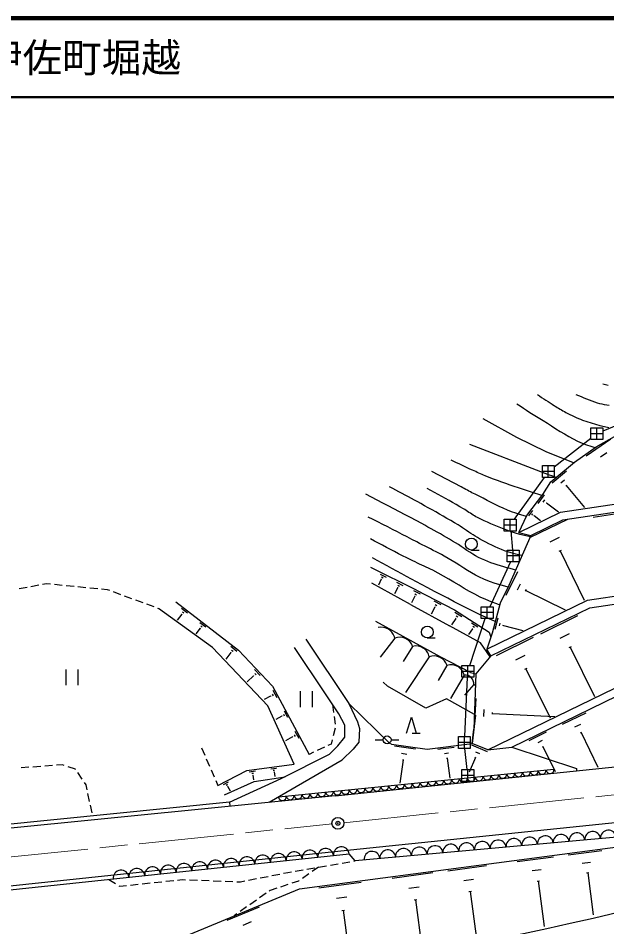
# Model space of a CAD drawing. Units: millimetres, scale not verified. Extents: x 40000 to 680000, y 20000 to 380000.
# Drawn here: x 424468 to 498859, y 265178 to 380000 of the extents above; entities that cross this region are included whole.
import ezdxf
from ezdxf.enums import TextEntityAlignment as Align

# ---------------------------------------------------------------- set-up
doc = ezdxf.new("R2010")
doc.units = ezdxf.units.MM
doc.header["$LTSCALE"] = 1000
doc.header["$PDMODE"] = 32
doc.header["$PDSIZE"] = 500
doc.linetypes.add('CHAIN', pattern=[18.5, 12, -1.5, 3.5, -1.5])
for name, color, linetype, lineweight in [('M-BGD', 7, 'Continuous', 25), ('M-BMK', 2, 'CHAIN', 13), ('M-BMK-SRVR', 3, 'Continuous', 25), ('M-TTL', 2, 'Continuous', 140), ('M-TTL-LINE', 7, 'Continuous', 50)]:
    doc.layers.add(name, color=color, linetype=linetype, lineweight=lineweight)
doc.layers.add('M-TTL-TXT', color=7, linetype='Continuous')
doc.styles.add('ＭＳ ゴシック', font='')
doc.styles.get('ＭＳ ゴシック').set_extended_font_data('MS Gothic')

msp = doc.modelspace()

# ---------------------------------------------------------------- linework, layer by layer
at = {"layer": 'M-BGD'}
for p, q in [((505434, 330791), (498344, 327810)), ((496844, 326744), (496844, 328244)), ((496844, 328244), (498344, 328244)), ((498344, 327494), (496844, 327494)), ((497531, 325820), (501098, 327871)), ((497594, 326744), (497594, 328244)), ((498344, 328244), (498344, 326744)), ((492212, 323292), (496844, 326909)), ((496267, 324691), (499356, 326852)), ((498344, 326744), (496844, 326744)), ((494773, 323890), (497531, 325820)), ((498073, 324575), (498845, 325115)), ((492547, 322040), (494773, 323890)), ((490712, 321957), (490712, 323457)), ((490712, 323457), (492212, 323457)), ((492212, 322707), (490712, 322707)), ((491462, 321957), (491462, 323457)), ((491936, 321286), (493743, 322779)), ((492212, 323457), (492212, 321957)), ((490926, 321957), (487169, 316697)), ((492212, 321957), (490712, 321957)), ((491791, 321425), (492547, 322040)), ((492989, 317556), (525762, 322464)), ((493062, 321304), (493513, 321677)), ((490774, 319816), (491791, 321425)), ((493288, 316590), (525665, 321438)), ((493679, 320902), (493792, 320995)), ((493735, 320949), (496021, 318184)), ((488766, 317175), (490774, 319816)), ((490179, 318686), (490995, 319777)), ((490812, 318850), (491016, 319123)), ((491216, 318708), (491267, 318776)), ((491242, 318742), (492731, 317629)), ((487734, 315007), (492989, 317556)), ((487734, 315007), (488766, 317175)), ((489003, 317112), (489514, 317796)), ((489400, 317215), (489528, 317386)), ((489653, 317126), (489685, 317169)), ((489669, 317147), (490484, 316538)), ((497144, 316965), (502336, 317743)), ((485884, 315189), (485884, 316689)), ((485884, 316689), (487384, 316689)), ((487384, 315939), (485884, 315939)), ((486634, 315189), (486634, 316689)), ((487384, 316689), (487384, 315189)), ((489227, 314397), (493951, 316689)), ((489248, 314630), (493288, 316590)), ((487384, 315189), (485884, 315189)), ((489248, 314630), (486495, 308292)), ((486710, 315197), (486956, 312789)), ((487734, 315007), (489248, 314630)), ((491686, 313840), (492867, 314413)), ((481741, 312794), (482741, 312794)), ((486282, 311289), (486282, 312789)), ((486282, 312789), (487782, 312789)), ((487032, 311289), (487032, 312789)), ((487782, 312789), (487782, 311289)), ((492816, 312638), (493111, 312781)), ((492964, 312709), (495998, 306456)), ((496429, 306443), (538689, 312771)), ((486688, 311289), (484080, 305619)), ((487782, 312039), (486282, 312039)), ((487782, 311289), (486282, 311289)), ((496728, 305477), (538046, 311664)), ((474816, 307711), (469031, 310572)), ((486125, 307103), (487604, 310067)), ((470361, 309105), (469992, 308367)), ((470206, 309762), (470978, 309376)), ((470337, 309117), (470385, 309093)), ((470380, 309385), (470573, 309289)), ((424605, 307918), (425588, 308100)), ((426080, 308191), (427063, 308373)), ((427555, 308464), (428052, 308556)), ((428052, 308556), (428544, 308508)), ((429042, 308459), (430037, 308362)), ((430535, 308313), (431530, 308216)), ((432028, 308168), (433023, 308071)), ((433521, 308022), (434516, 307925)), ((435014, 307876), (435732, 307806)), ((435732, 307806), (435993, 307710)), ((474028, 305917), (469171, 308600)), ((472436, 308043), (472043, 307256)), ((472275, 308728), (473081, 308325)), ((472411, 308055), (472462, 308030)), ((472456, 308335), (472658, 308234)), ((486495, 308292), (485397, 306092)), ((487569, 307771), (487939, 308512)), ((488597, 307605), (488689, 307790)), ((436462, 307537), (437401, 307192)), ((437870, 307019), (438808, 306673)), ((474580, 306946), (474163, 306111)), ((474412, 307660), (475252, 307240)), ((474554, 306959), (474606, 306933)), ((474601, 307250), (474811, 307145)), ((474816, 307711), (479591, 305223)), ((488643, 307697), (493575, 305235)), ((439277, 306500), (440216, 306154)), ((440685, 305982), (441623, 305636)), ((442092, 305463), (442218, 305417)), ((444384, 306237), (452293, 300133)), ((445105, 305428), (445862, 304844)), ((474028, 305917), (478966, 303202)), ((477143, 305590), (476673, 304696)), ((476980, 306354), (477865, 305888)), ((477116, 305604), (477171, 305575)), ((477172, 305913), (477394, 305797)), ((482992, 304132), (482992, 305632)), ((482992, 305632), (484492, 305632)), ((483679, 300257), (496429, 306443)), ((483742, 304132), (483742, 305632)), ((484218, 299407), (496728, 305477)), ((485397, 306092), (484386, 302268)), ((484492, 305632), (484492, 304132)), ((449011, 300461), (442218, 305417)), ((445133, 304682), (444568, 303950)), ((445110, 304700), (445157, 304664)), ((445214, 304982), (445403, 304836)), ((479591, 305223), (483988, 302399)), ((479671, 304934), (480523, 304386)), ((479827, 304473), (480040, 304336)), ((484492, 304882), (482992, 304882)), ((490507, 302204), (495208, 304509)), ((447440, 303626), (448165, 303067)), ((447544, 303199), (447725, 303059)), ((477876, 299245), (469654, 303764)), ((482880, 301048), (478966, 303202)), ((479769, 304149), (479238, 303321)), ((479742, 304166), (479796, 304132)), ((481541, 298212), (483488, 304119)), ((481776, 303582), (482572, 303071)), ((481921, 303152), (482120, 303024)), ((484492, 304132), (482992, 304132)), ((484729, 302784), (485110, 304226)), ((485305, 303210), (485400, 303571)), ((485774, 303231), (485797, 303322)), ((485785, 303276), (488257, 302623)), ((447467, 302912), (446935, 302223)), ((447444, 302929), (447489, 302894)), ((481867, 302849), (481386, 302099)), ((481843, 302865), (481892, 302833)), ((484386, 302268), (483679, 300257)), ((483988, 302399), (484214, 301778)), ((492961, 301658), (494137, 302235)), ((460816, 301533), (466267, 293399)), ((472050, 301651), (470219, 299256)), ((476175, 301678), (477175, 301678)), ((484124, 299298), (482880, 301048)), ((484915, 299463), (489604, 301762)), ((456034, 293111), (449011, 300461)), ((451356, 299843), (450694, 298986)), ((451326, 300627), (452121, 300013)), ((451331, 299862), (451381, 299824)), ((451440, 300158), (451639, 300005)), ((452293, 300133), (456625, 295572)), ((463239, 294740), (459388, 300495)), ((474314, 300614), (473101, 298698)), ((483530, 300493), (483530, 300493)), ((484218, 299407), (483679, 300257)), ((494094, 300464), (494387, 300608)), ((494240, 300536), (497296, 294304)), ((476424, 299293), (473397, 294803)), ((481614, 297295), (477876, 299245)), ((484218, 299407), (482286, 297166)), ((487363, 298918), (488535, 299493)), ((430487, 297716), (430487, 295716)), ((431987, 297716), (431987, 295716)), ((454316, 297713), (455052, 296938)), ((478660, 298199), (477545, 296290)), ((480544, 296712), (480544, 298212)), ((480544, 298212), (482044, 298212)), ((482044, 297462), (480544, 297462)), ((481294, 296712), (481294, 298212)), ((482044, 298212), (482044, 296712)), ((488492, 297727), (488785, 297870)), ((488639, 297799), (491686, 291582)), ((454219, 296884), (453426, 296130)), ((454196, 296908), (454242, 296860)), ((454360, 297201), (454543, 297008)), ((480840, 296996), (479115, 294024)), ((482044, 296712), (480544, 296712)), ((480895, 289223), (481258, 296712)), ((481614, 297295), (482287, 297167)), ((482286, 297166), (482055, 290163)), ((456625, 295572), (461252, 286974)), ((471155, 295590), (470609, 296109)), ((475980, 292790), (471155, 295590)), ((482067, 295788), (480853, 294438)), ((483816, 287542), (499868, 295330)), ((456356, 294329), (455551, 293896)), ((456341, 294358), (456372, 294301)), ((456570, 294592), (456693, 294363)), ((456660, 295084), (457154, 294167)), ((460112, 294939), (460112, 292939)), ((461612, 294939), (461612, 292939)), ((464984, 292072), (463239, 294740)), ((478611, 293990), (475980, 292790)), ((482116, 291991), (478611, 293990)), ((482156, 290462), (482333, 294047)), ((486847, 287901), (500168, 294364)), ((459349, 285727), (456034, 293111)), ((464208, 293258), (464329, 292265)), ((466267, 293399), (467335, 291092)), ((471457, 288334), (466267, 293399)), ((457806, 291818), (457022, 291396)), ((457792, 291843), (457819, 291793)), ((457990, 292045), (458096, 291847)), ((458068, 292469), (458493, 291678)), ((464389, 291769), (464510, 290776)), ((465734, 290645), (464984, 292072)), ((473561, 289655), (474161, 291655)), ((474161, 291655), (474761, 289655)), ((482253, 291913), (481852, 288361)), ((483298, 291753), (483342, 292650)), ((484390, 292036), (484401, 292260)), ((484395, 292148), (492287, 291758)), ((493253, 290787), (496241, 292236)), ((465763, 289130), (465734, 290645)), ((467335, 291092), (467623, 290241)), ((494809, 290434), (495556, 290796)), ((459362, 289429), (459481, 289208)), ((459449, 289903), (459924, 289019)), ((464511, 290283), (464268, 289313)), ((467623, 290241), (467537, 288525)), ((474261, 289655), (475261, 289655)), ((481852, 288361), (482055, 290163)), ((489032, 288739), (491252, 289816)), ((495524, 289674), (495710, 289764)), ((495617, 289719), (497736, 285352)), ((459156, 289176), (458240, 288683)), ((459142, 289203), (459171, 289148)), ((464010, 288279), (463618, 288093)), ((464147, 288828), (464010, 288279)), ((464516, 281742), (532158, 288708)), ((464854, 288063), (465763, 289130)), ((467537, 288525), (466801, 287630)), ((469593, 288805), (470593, 288805)), ((471641, 288269), (471457, 288334)), ((471593, 288805), (472593, 288805)), ((471641, 288269), (476145, 287642)), ((476145, 287642), (481852, 288361)), ((480108, 287723), (480108, 289223)), ((480108, 289223), (481608, 289223)), ((481608, 288473), (480108, 288473)), ((480858, 287723), (480858, 289223)), ((481608, 289223), (481608, 287723)), ((483816, 287542), (481852, 288361)), ((490188, 288477), (490743, 288746)), ((447648, 287787), (448045, 286870)), ((461810, 287238), (461252, 286974)), ((463166, 287879), (462262, 287452)), ((463801, 286981), (464854, 288063)), ((466801, 287630), (465400, 286276)), ((472038, 288046), (474666, 287658)), ((472907, 287112), (473564, 287015)), ((477490, 287610), (479561, 287871)), ((478345, 287087), (478863, 287152)), ((481608, 287723), (480108, 287723)), ((481207, 285062), (480935, 287723)), ((481766, 288180), (483748, 287353)), ((482261, 287276), (482757, 287069)), ((483816, 287542), (486847, 287901)), ((486847, 287901), (495010, 285204)), ((490719, 287912), (490858, 287979)), ((490788, 287945), (492317, 284794)), ((448244, 286411), (448641, 285493)), ((456191, 280910), (465400, 286276)), ((457715, 283910), (463801, 286981)), ((473120, 286275), (472685, 283326)), ((473038, 286288), (473202, 286263)), ((478617, 286490), (478747, 286506)), ((478682, 286498), (479000, 283969)), ((482261, 286578), (481481, 284709)), ((482199, 286604), (482323, 286552)), ((425825, 285337), (424828, 285262)), ((427321, 285449), (426324, 285374)), ((428817, 285561), (427820, 285486)), ((430082, 285656), (429316, 285599)), ((430301, 285580), (430082, 285656)), ((431698, 285092), (430773, 285415)), ((431709, 285076), (431698, 285092)), ((448840, 285034), (449237, 284117)), ((449711, 283021), (453347, 284938)), ((453347, 284938), (459349, 285727)), ((453669, 284778), (454475, 284884)), ((456395, 285137), (457111, 285231)), ((456692, 284957), (456871, 284981)), ((457351, 281585), (492174, 285097)), ((480533, 283562), (480533, 285062)), ((480533, 285062), (482033, 285062)), ((481283, 283562), (481283, 285062)), ((482033, 285062), (482033, 283562)), ((495010, 285204), (495043, 284886)), ((432552, 283835), (431990, 284662)), ((449436, 283658), (449711, 283021)), ((451166, 280910), (457715, 283910)), ((454003, 284576), (454204, 284603)), ((454110, 284345), (454161, 284351)), ((454135, 284348), (454215, 283742)), ((454281, 283562), (458189, 284149)), ((456787, 284751), (456832, 284757)), ((456809, 284754), (456888, 284156)), ((482033, 284312), (480533, 284312)), ((433051, 283101), (432833, 283422)), ((433178, 282502), (433051, 283101)), ((450414, 283166), (451060, 283506)), ((450547, 281842), (454281, 283562)), ((450758, 283099), (450920, 283185)), ((450921, 282938), (450961, 282959)), ((450941, 282948), (451240, 282381)), ((482033, 283562), (480533, 283562)), ((464516, 281742), (382922, 273589)), ((433491, 281035), (433283, 282013)), ((465233, 274778), (532887, 281747)), ((451166, 280910), (390139, 274812)), ((433803, 279568), (433595, 280546)), ((451166, 280910), (451216, 280413)), ((460000, 270000), (521035, 278052)), ((512011, 277559), (467069, 273529)), ((383690, 266128), (465233, 274778)), ((493979, 274281), (498224, 274841)), ((383750, 265632), (466310, 274390)), ((465395, 273238), (466380, 273409)), ((467069, 273529), (466310, 274390)), ((466873, 273495), (467069, 273529)), ((487537, 273431), (492114, 274035)), ((495739, 273218), (496800, 273358)), ((459484, 272209), (460469, 272381)), ((460962, 272466), (461947, 272638)), ((462439, 272723), (461617, 272154)), ((462439, 272723), (463425, 272895)), ((463917, 272981), (464902, 273152)), ((478751, 272272), (483654, 272919)), ((489435, 272285), (490579, 272436)), ((435906, 271165), (436758, 270641)), ((443130, 270934), (444125, 271040)), ((444622, 271094), (445173, 271153)), ((445173, 271153), (445618, 271136)), ((446118, 271116), (447117, 271078)), ((447617, 271058), (448616, 271019)), ((449116, 271000), (450115, 270961)), ((453593, 271071), (454574, 271264)), ((455065, 271361), (456046, 271554)), ((456536, 271650), (457518, 271843)), ((458008, 271940), (458555, 272047)), ((458555, 272047), (458991, 272123)), ((459973, 271015), (459896, 270962)), ((461206, 271869), (460384, 271300)), ((471716, 271344), (476855, 272022)), ((480784, 271044), (482009, 271206)), ((490045, 270968), (490331, 271006)), ((490188, 270987), (490950, 265212)), ((496305, 271997), (496570, 272032)), ((496438, 272014), (497140, 266687)), ((437184, 270379), (437301, 270307)), ((437301, 270307), (438159, 270399)), ((438656, 270453), (439650, 270559)), ((440147, 270613), (441142, 270720)), ((440417, 261882), (460000, 270000)), ((441639, 270773), (442633, 270880)), ((450614, 270941), (451614, 270902)), ((452113, 270883), (452551, 270866)), ((452551, 270866), (453102, 270974)), ((457137, 270050), (456319, 269780)), ((458561, 270521), (457611, 270207)), ((459896, 270962), (459036, 270677)), ((462457, 270122), (467811, 270829)), ((473847, 270057), (475131, 270226)), ((455796, 269413), (454977, 268839)), ((456319, 269780), (456205, 269700)), ((464677, 268781), (466016, 268958)), ((481437, 269634), (481744, 269674)), ((481591, 269654), (482422, 263351)), ((450873, 266000), (454966, 267697)), ((453340, 267690), (452521, 267116)), ((454568, 268552), (453749, 267977)), ((474532, 268579), (474853, 268621)), ((474692, 268600), (475566, 261976)), ((452112, 266829), (451766, 266586)), ((465391, 267241), (465725, 267285)), ((465558, 267263), (466479, 260285)), ((452917, 265408), (453940, 265832))]:
    msp.add_line(p, q, dxfattribs=at)
for points in [[(499016, 333582), (498687, 333673), (498357, 333762)], [(490090, 332440), (490357, 332264), (490624, 332086), (490891, 331908), (491157, 331730), (491425, 331553), (491693, 331378), (491962, 331205), (492234, 331034), (492413, 330923), (492592, 330812), (492771, 330703), (492952, 330594), (493133, 330488), (493316, 330383), (493500, 330281), (493686, 330182), (493944, 330048), (494204, 329915), (494464, 329784), (494727, 329657), (494992, 329535), (495259, 329420), (495529, 329312), (495802, 329212), (496345, 329030), (496892, 328856), (497442, 328691), (497995, 328535), (498551, 328390), (499109, 328255)], [(499156, 331054), (498859, 331102), (498563, 331155), (498269, 331214), (497976, 331282), (497686, 331359), (497341, 331466), (497000, 331587), (496663, 331718), (496329, 331856), (495996, 331998), (495663, 332141), (495329, 332282), (494994, 332418)], [(487493, 331271), (487904, 331000), (488316, 330729), (488727, 330459), (489139, 330190), (489553, 329923), (489968, 329658), (490385, 329397), (490805, 329139), (491343, 328806), (491879, 328466), (492415, 328125), (492952, 327787), (493494, 327457), (494042, 327140), (494598, 326839), (495165, 326561), (495745, 326310), (496278, 326105), (496818, 325917), (497363, 325746), (497407, 325733)], [(494667, 323803), (491208, 325194), (487469, 327013), (483252, 329362)], [(492439, 321953), (492030, 322111), (491503, 322311), (491394, 322351), (491286, 322392), (491177, 322433), (491069, 322475), (490961, 322516), (490853, 322558), (490745, 322599), (490637, 322641), (490529, 322683), (481563, 326126)], [(490660, 319666), (490254, 319792), (489739, 319957), (489225, 320125), (488711, 320295), (488198, 320468), (487686, 320642), (487158, 320824), (486630, 321007), (486102, 321192), (485576, 321380), (485051, 321571), (484528, 321766), (484006, 321966), (483487, 322172), (483286, 322255), (483086, 322340), (482886, 322426), (482687, 322515), (482489, 322604), (482291, 322695), (482093, 322785), (481895, 322876), (481558, 323031), (481222, 323189), (480886, 323349), (480551, 323509), (480216, 323670), (479880, 323829), (479544, 323987), (479206, 324142)], [(488707, 317050), (488300, 317154), (487821, 317291), (487346, 317443), (486813, 317636), (486287, 317847), (485767, 318072), (485252, 318310), (484740, 318557), (484231, 318811), (483725, 319070), (483219, 319329), (482713, 319588), (482205, 319842), (482009, 319940), (481814, 320040), (481619, 320141), (481425, 320243), (481232, 320346), (481038, 320449), (480845, 320552), (480651, 320655), (480458, 320758), (476727, 322711)], [(488155, 312113), (487917, 312153), (487339, 312274), (486769, 312426), (486353, 312557), (485941, 312702), (485534, 312859), (485131, 313028), (484732, 313206), (484336, 313392), (483943, 313585), (483553, 313784), (483166, 313988), (482782, 314195), (482499, 314355), (482221, 314523), (481948, 314698), (481677, 314879), (481409, 315062), (481141, 315247), (480873, 315432), (480604, 315614), (480332, 315793), (480056, 315966), (479592, 316246), (479126, 316522), (478658, 316796), (478188, 317066), (477717, 317334), (477244, 317600), (476771, 317865), (476297, 318128), (475823, 318391), (475349, 318653), (474956, 318870), (474563, 319085), (474169, 319300), (473775, 319513), (473380, 319726), (472985, 319938), (472590, 320150), (472195, 320361), (471799, 320572), (471403, 320782)], [(489170, 314449), (489001, 314488), (488441, 314627), (487885, 314775), (487331, 314934), (486782, 315108), (486342, 315257), (485905, 315414), (485470, 315577), (485038, 315747), (484608, 315924), (484181, 316108), (483758, 316299), (483337, 316495), (482919, 316699), (482505, 316908), (482322, 317006), (482142, 317110), (481964, 317218), (481788, 317328), (481613, 317441), (481439, 317555), (481265, 317669), (481090, 317782), (480914, 317893), (480736, 318001), (480283, 318266), (479828, 318529), (479372, 318789), (478915, 319047), (478457, 319303), (477998, 319559), (477539, 319814), (477080, 320070), (476622, 320326), (476164, 320583)], [(487352, 310266), (487058, 310336), (486648, 310443), (486239, 310552), (485830, 310666), (485422, 310784), (485016, 310908), (484614, 311040), (484214, 311180), (483818, 311330), (483427, 311491), (483041, 311663), (482655, 311855), (482278, 312062), (481909, 312283), (481545, 312513), (481184, 312751), (480826, 312992), (480467, 313233), (480107, 313472), (479744, 313706), (479376, 313930), (478989, 314157), (478601, 314382), (478212, 314605), (477822, 314827), (477431, 315046), (477040, 315265), (476647, 315482), (476254, 315698), (475861, 315914), (475467, 316128), (474766, 316507), (474063, 316882), (473359, 317255), (472654, 317625), (471948, 317994), (471241, 318362), (470534, 318729), (469827, 319096), (469121, 319464), (468415, 319833)], [(486398, 308097), (486257, 308134), (485505, 308344), (484761, 308575), (484026, 308831), (483301, 309119), (482777, 309358), (482265, 309621), (481762, 309903), (481267, 310199), (480776, 310505), (480288, 310816), (479800, 311128), (479310, 311435), (478815, 311735), (478314, 312020), (477971, 312207), (477626, 312390), (477280, 312572), (476933, 312751), (476586, 312929), (476238, 313106), (475889, 313283), (475541, 313460), (475193, 313637), (474846, 313815), (474232, 314131), (473619, 314446), (473005, 314761), (472392, 315076), (471778, 315391), (471164, 315706), (470550, 316020), (469936, 316335), (469322, 316649), (468708, 316964)], [(485329, 305837), (484959, 305973), (484259, 306247), (483565, 306537), (482870, 306855), (482187, 307199), (481515, 307563), (480850, 307943), (480189, 308331), (479531, 308725), (478872, 309117), (478210, 309503), (477542, 309878), (476866, 310236), (476591, 310374), (476314, 310508), (476036, 310639), (475756, 310768), (475476, 310895), (475196, 311023), (474916, 311151), (474637, 311280), (474359, 311411), (474083, 311546), (473569, 311802), (473058, 312061), (472548, 312324), (472039, 312588), (471531, 312854), (471023, 313121), (470516, 313389), (470008, 313656), (469500, 313923), (468992, 314189)], [(484780, 303760), (484439, 303903), (483806, 304180), (482950, 304573), (482101, 304978), (481257, 305394), (480417, 305819), (479580, 306251), (478746, 306689), (477914, 307129), (477082, 307572), (476251, 308013), (475418, 308453), (474797, 308782), (474176, 309113), (473557, 309446), (472939, 309781), (472321, 310117), (471704, 310454), (471087, 310791), (470471, 311129), (469853, 311466), (469236, 311802)]]:
    msp.add_lwpolyline(points, dxfattribs=at)
for centre, radius in [((481741, 313544), 750), ((476175, 302428), 750), ((471093, 288805), 500)]:
    msp.add_circle(centre, radius, dxfattribs=at)
for centre, radius, start, end in [((470376, 301333), 1705, 10.77789, 104.59619), ((472697, 300074), 1705, 18.47918, 112.29748), ((474750, 298967), 1705, 11.02555, 104.84385), ((477031, 297700), 1705, 17.03829, 110.85659), ((479187, 296578), 1705, 14.1822, 108.00051), ((480907, 295836), 1161, 357.60575, 93.3248), ((481468, 294608), 1323, 54.44755, 63.06941), ((396214, 691510), 437031, 283.35242, 293.03661), ((488692, 284746), 500, 185.75777, 5.75777), ((489687, 284846), 500, 185.75777, 5.75777), ((490682, 284946), 500, 185.75777, 5.75777), ((491677, 285047), 500, 185.75777, 5.75777), ((477747, 283642), 500, 185.75777, 5.75777), ((478742, 283742), 500, 185.75777, 5.75777), ((479737, 283843), 500, 185.75777, 5.75777), ((480732, 283943), 500, 185.75777, 5.75777), ((481727, 284043), 500, 185.75777, 5.75777), ((482722, 284144), 500, 185.75777, 5.75777), ((483717, 284244), 500, 185.75777, 5.75777), ((484712, 284344), 500, 185.75777, 5.75777), ((485707, 284445), 500, 185.75777, 5.75777), ((486702, 284545), 500, 185.75777, 5.75777), ((487697, 284645), 500, 185.75777, 5.75777), ((465808, 282438), 500, 185.75777, 5.75777), ((466803, 282538), 500, 185.75777, 5.75777), ((467798, 282639), 500, 185.75777, 5.75777), ((468793, 282739), 500, 185.75777, 5.75777), ((469788, 282839), 500, 185.75777, 5.75777), ((470783, 282940), 500, 185.75777, 5.75777), ((471778, 283040), 500, 185.75777, 5.75777), ((472773, 283140), 500, 185.75777, 5.75777), ((473768, 283241), 500, 185.75777, 5.75777), ((474763, 283341), 500, 185.75777, 5.75777), ((475758, 283441), 500, 185.75777, 5.75777), ((476753, 283542), 500, 185.75777, 5.75777), ((457848, 281636), 500, 185.75777, 5.75777), ((458843, 281736), 500, 185.75777, 5.75777), ((459838, 281836), 500, 185.75777, 5.75777), ((460833, 281937), 500, 185.75777, 5.75777), ((461828, 282037), 500, 185.75777, 5.75777), ((462823, 282137), 500, 185.75777, 5.75777), ((463818, 282238), 500, 185.75777, 5.75777), ((464813, 282338), 500, 185.75777, 5.75777), ((493087, 275862), 1000, 5.12398, 185.12398), ((495079, 276041), 1000, 5.12398, 185.12398), ((497071, 276219), 1000, 5.12398, 185.12398), ((499063, 276398), 1000, 5.12398, 185.12398), ((479143, 274612), 1000, 5.12398, 185.12398), ((481135, 274790), 1000, 5.12398, 185.12398), ((483127, 274969), 1000, 5.12398, 185.12398), ((485119, 275148), 1000, 5.12398, 185.12398), ((487111, 275326), 1000, 5.12398, 185.12398), ((489103, 275505), 1000, 5.12398, 185.12398), ((491095, 275683), 1000, 5.12398, 185.12398), ((457360, 273440), 1000, 6.05527, 186.05527), ((459349, 273651), 1000, 6.05527, 186.05527), ((461338, 273862), 1000, 6.05527, 186.05527), ((463327, 274073), 1000, 6.05527, 186.05527), ((465316, 274284), 1000, 6.05527, 186.05527), ((469183, 273719), 1000, 5.12398, 185.12398), ((471175, 273897), 1000, 5.12398, 185.12398), ((473167, 274076), 1000, 5.12398, 185.12398), ((475159, 274254), 1000, 5.12398, 185.12398), ((477151, 274433), 1000, 5.12398, 185.12398), ((447416, 272386), 1000, 6.05527, 186.05527), ((449405, 272596), 1000, 6.05527, 186.05527), ((451394, 272807), 1000, 6.05527, 186.05527), ((453383, 273018), 1000, 6.05527, 186.05527), ((455371, 273229), 1000, 6.05527, 186.05527), ((437472, 271331), 1000, 6.05527, 186.05527), ((439461, 271542), 1000, 6.05527, 186.05527), ((441449, 271753), 1000, 6.05527, 186.05527), ((443438, 271964), 1000, 6.05527, 186.05527), ((445427, 272175), 1000, 6.05527, 186.05527), ((342144, 948246), 699346, 267.07715, 282.80488)]:
    msp.add_arc(centre, radius, start, end, dxfattribs=at)
at = {"layer": 'M-BMK'}
for p, q in [((465620, 278337), (532517, 285227)), ((366147, 268091), (464128, 278183))]:
    msp.add_line(p, q, dxfattribs=at)
at = {"layer": 'M-BMK-SRVR'}
msp.add_circle((464874, 278260), 750, dxfattribs=at)
msp.add_point((464874, 278260), dxfattribs=at)
at = {"layer": 'M-TTL'}
msp.add_line((680000, 380000), (40000, 380000), dxfattribs=at)
at = {"layer": 'M-TTL-LINE'}
msp.add_line((40000, 370000), (680000, 370000), dxfattribs=at)

# ---------------------------------------------------------------- texts
at = {"layer": 'M-TTL-TXT', "style": 'ＭＳ ゴシック'}
msp.add_text('美祢市伊佐町堀越', height=3666, dxfattribs=at).set_placement((405024, 375000), align=Align.MIDDLE_LEFT)

doc.saveas('drawing.dxf')
